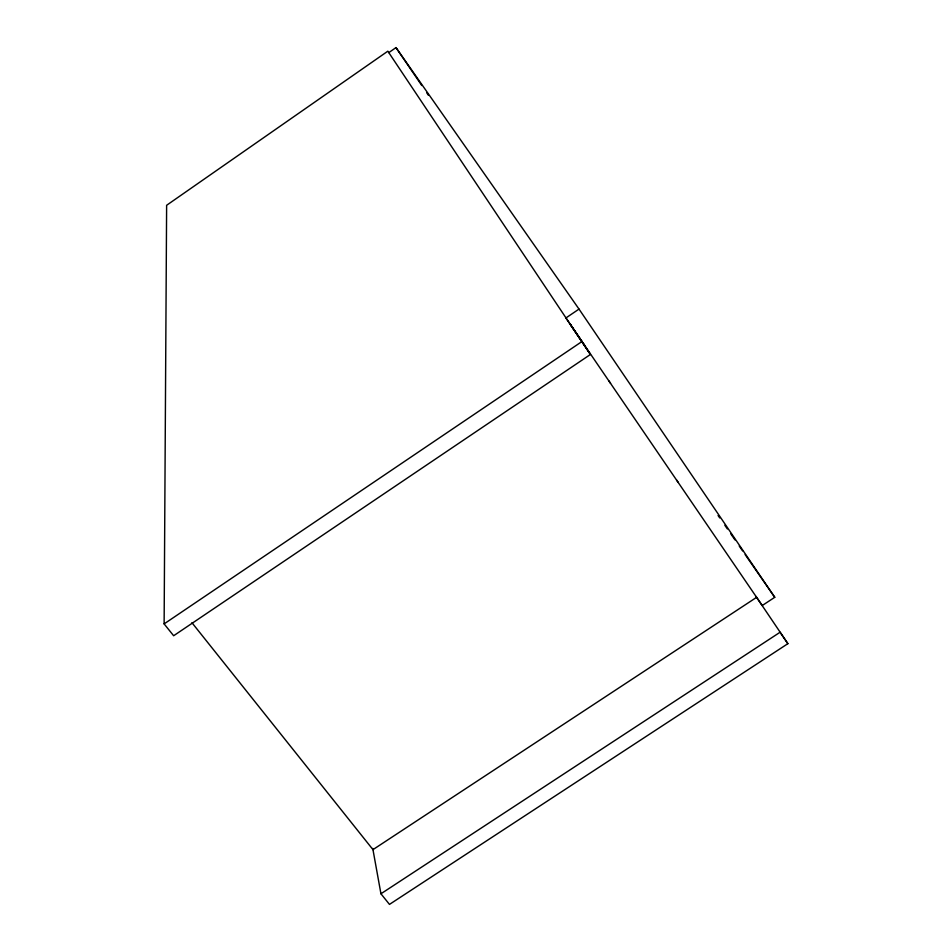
<?xml version="1.0" encoding="UTF-8"?>
<svg xmlns="http://www.w3.org/2000/svg" width="952" height="952" viewBox="0 0 952 952"><rect width="100%" height="100%" fill="white"/><g stroke="black" fill="none" stroke-linecap="round" stroke-linejoin="round"><path stroke-width="1.43" d="M164.125 623.893L166.624 205.287L387.833 51.194L590.418 354.477L173.645 635.746L164.125 623.893L581.696 341.708M388.797 52.61L395.996 47.6L579.018 309.091L774.761 597.297L762.219 605.543L565.893 317.98L579.018 309.091M756.614 597.332L372.97 849.636L191.947 622.715M380.943 893.773L780.081 632.247L787.875 643.671L389.475 904.4L380.943 893.773L372.744 848.422M718.07 515.508L719.76 517.947M724.841 525.278L727.376 528.931M730.767 533.822L734.992 539.927M739.228 546.032L742.608 550.91M745.142 554.576L774.761 597.297M570.462 324.584L584.659 345.386M608.887 380.871L610.553 383.323M676.551 479.986L678.229 482.426M395.996 47.6L421.784 85.525M426.77 92.856L428.436 95.307M756.031 596.476L787.875 643.671M569.82 323.632L590.418 354.477"/></g></svg>
